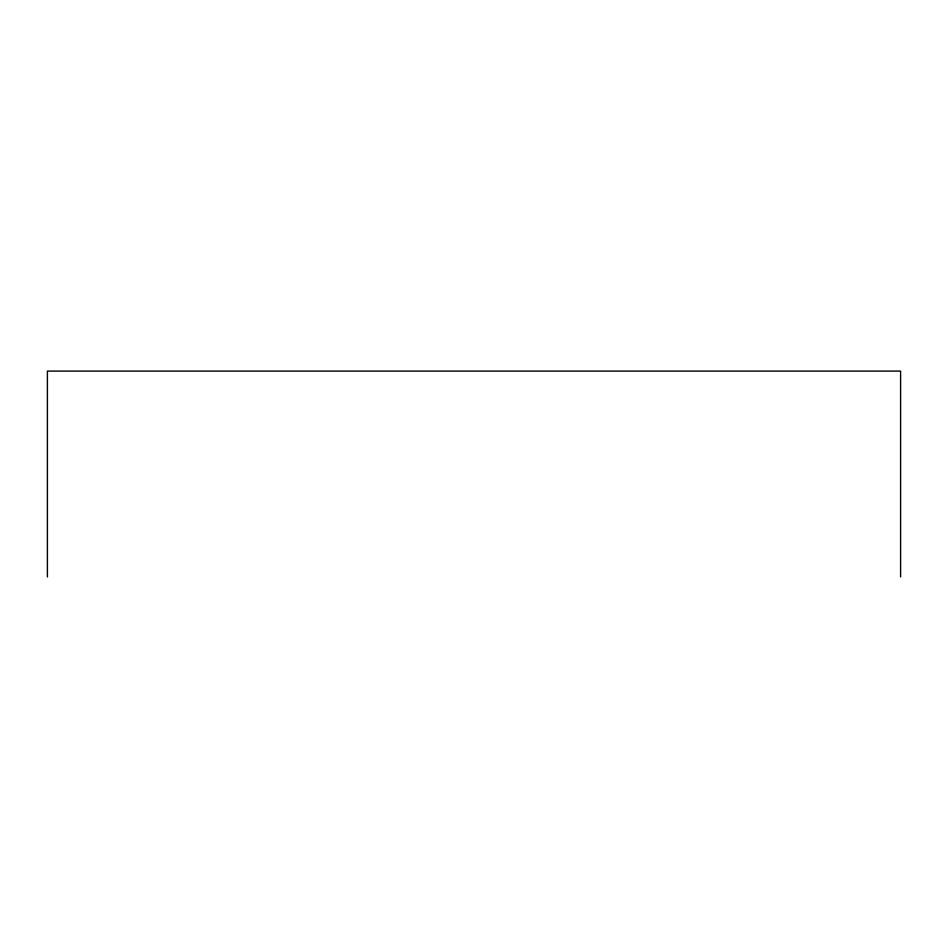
<?xml version="1.0" encoding="UTF-8"?>
<svg xmlns="http://www.w3.org/2000/svg" width="948" height="948" viewBox="0 0 948 948"><rect width="100%" height="100%" fill="white"/><g stroke="black" fill="none" stroke-linecap="round" stroke-linejoin="round"><path stroke-width="1.42" d="M900.6 576.905L900.6 371.095L47.4 371.095L47.4 576.905"/></g></svg>
